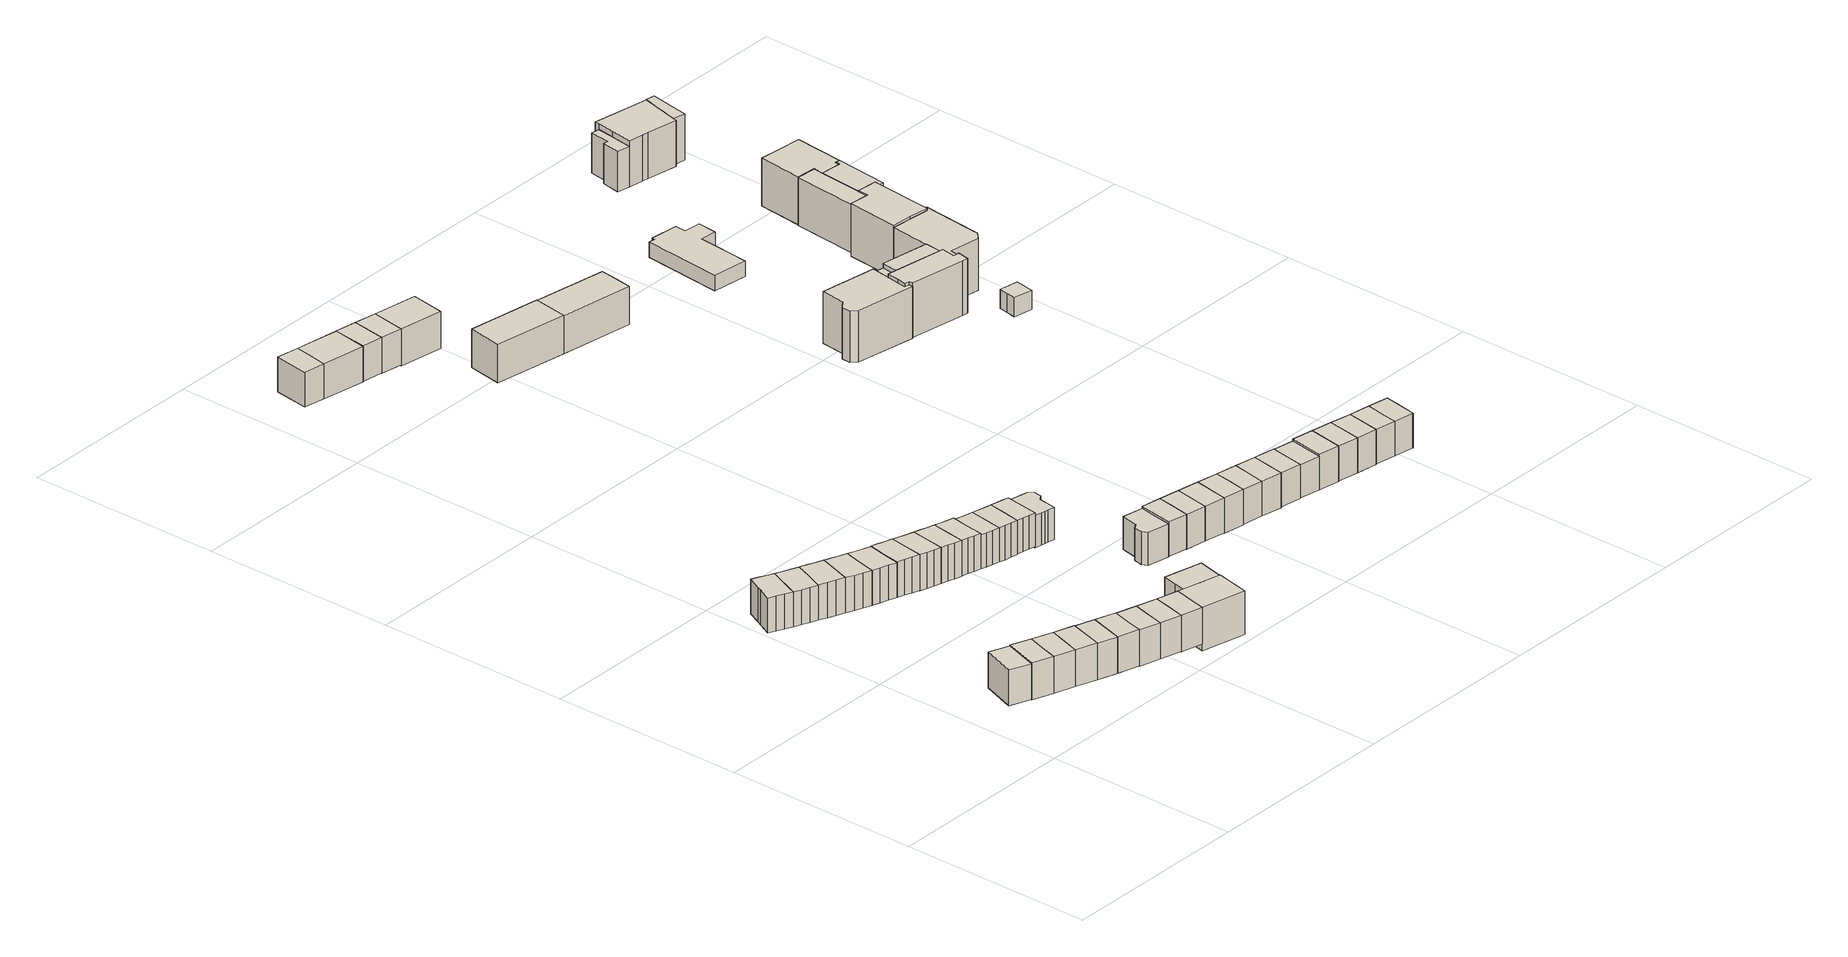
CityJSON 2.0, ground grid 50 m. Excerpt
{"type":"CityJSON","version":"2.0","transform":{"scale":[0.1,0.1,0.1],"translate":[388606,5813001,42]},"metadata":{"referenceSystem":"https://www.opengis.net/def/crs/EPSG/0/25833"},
"CityObjects":{
"building1":{"type":"Building","attributes":{"Gemeindeschluessel":"11000007","BezugspunktDach":"2200","function":"31001_1010","measuredHeight":11.02,"storeysAboveGround":2},"address":[{"country":"Germany","locality":"Berlin","thoroughfareNumber":"125","thoroughfareName":"Arnulfstraße"}],"geometry":[{"type":"Solid","lod":"1","boundaries":[[[[0,1,2,3]],[[4,5,6,7]],[[4,7,3,2]],[[5,4,2,1]],[[6,5,1,0]],[[7,6,0,3]]]]}]},
"building2":{"type":"Building","attributes":{"Gemeindeschluessel":"11000007","BezugspunktDach":"2200","function":"31001_1010","measuredHeight":10.95,"storeysAboveGround":2},"address":[{"country":"Germany","locality":"Berlin","thoroughfareNumber":"124","thoroughfareName":"Arnulfstraße"}],"geometry":[{"type":"Solid","lod":"1","boundaries":[[[[8,9,10,11,12,13]],[[14,15,16,17,18,19]],[[14,19,13,12]],[[15,14,12,11]],[[16,15,11,10]],[[17,16,10,9]],[[18,17,9,8]],[[19,18,8,13]]]]}]},
"building3":{"type":"Building","attributes":{"Gemeindeschluessel":"11000007","BezugspunktDach":"2200","function":"31001_1010","measuredHeight":10.98,"storeysAboveGround":2},"address":[{"country":"Germany","locality":"Berlin","thoroughfareNumber":"123","thoroughfareName":"Arnulfstraße"}],"geometry":[{"type":"Solid","lod":"1","boundaries":[[[[20,21,10,8]],[[16,22,23,18]],[[16,18,8,10]],[[22,16,10,21]],[[23,22,21,20]],[[18,23,20,8]]]]}]},
"building4":{"type":"Building","attributes":{"Gemeindeschluessel":"11000007","BezugspunktDach":"2200","function":"31001_1010","measuredHeight":10.81,"storeysAboveGround":2},"address":[{"country":"Germany","locality":"Berlin","thoroughfareNumber":"10","thoroughfareName":"Arnulfstraße"}],"geometry":[{"type":"Solid","lod":"1","boundaries":[[[[24,25,26,27,28,29,30,31,32,33,34,35]],[[36,37,38,39,40,41,42,43,44,45,46,47]],[[36,47,35,34]],[[37,36,34,33]],[[38,37,33,32]],[[39,38,32,31]],[[40,39,31,30]],[[41,40,30,29]],[[42,41,29,28]],[[43,42,28,27]],[[44,43,27,26]],[[45,44,26,25]],[[46,45,25,24]],[[47,46,24,35]]]]}]},
"building5":{"type":"Building","attributes":{"Gemeindeschluessel":"11000007","BezugspunktDach":"2200","function":"31001_1010","measuredHeight":11.01,"storeysAboveGround":2},"address":[{"country":"Germany","locality":"Berlin","thoroughfareNumber":"122","thoroughfareName":"Arnulfstraße"}],"geometry":[{"type":"Solid","lod":"1","boundaries":[[[[48,49,21,50,20]],[[51,22,52,53,23]],[[51,23,20,50]],[[22,51,50,21]],[[52,22,21,49]],[[53,52,49,48]],[[23,53,48,20]]]]}]},
"building6":{"type":"Building","attributes":{"Gemeindeschluessel":"11000007","BezugspunktDach":"2200","function":"31001_1010","measuredHeight":10.96,"storeysAboveGround":2},"address":[{"country":"Germany","locality":"Berlin","thoroughfareNumber":"121","thoroughfareName":"Arnulfstraße"}],"geometry":[{"type":"Solid","lod":"1","boundaries":[[[[54,55,56,57,58,59]],[[60,52,61,62,63,53]],[[60,53,59,58]],[[52,60,58,57]],[[61,52,57,56]],[[62,61,56,55]],[[63,62,55,54]],[[53,63,54,59]]]]}]},
"building7":{"type":"Building","attributes":{"Gemeindeschluessel":"11000007","BezugspunktDach":"2200","function":"31001_1010","measuredHeight":10.83,"storeysAboveGround":2},"address":[{"country":"Germany","locality":"Berlin","thoroughfareNumber":"11","thoroughfareName":"Arnulfstraße"}],"geometry":[{"type":"Solid","lod":"1","boundaries":[[[[64,65,66,67,68,69,70,29,71,26]],[[72,41,73,74,75,76,77,78,79,44]],[[72,44,26,71]],[[41,72,71,29]],[[73,41,29,70]],[[74,73,70,69]],[[75,74,69,68]],[[76,75,68,67]],[[77,76,67,66]],[[78,77,66,65]],[[79,78,65,64]],[[44,79,64,26]]]]}]},
"building8":{"type":"Building","attributes":{"Gemeindeschluessel":"11000007","BezugspunktDach":"2200","function":"31001_1010","measuredHeight":10.93,"storeysAboveGround":2},"address":[{"country":"Germany","locality":"Berlin","thoroughfareNumber":"120","thoroughfareName":"Arnulfstraße"}],"geometry":[{"type":"Solid","lod":"1","boundaries":[[[[80,81,82,56,54]],[[61,83,84,85,63]],[[61,63,54,56]],[[83,61,56,82]],[[84,83,82,81]],[[85,84,81,80]],[[63,85,80,54]]]]}]},
"building9":{"type":"Building","attributes":{"Gemeindeschluessel":"11000007","BezugspunktDach":"2200","function":"31001_1010","measuredHeight":11.24,"storeysAboveGround":2},"address":[{"country":"Germany","locality":"Berlin","thoroughfareNumber":"12","thoroughfareName":"Arnulfstraße"}],"geometry":[{"type":"Solid","lod":"1","boundaries":[[[[86,87,88,89,90,91,92,93,94,95]],[[76,75,96,97,98,99,100,101,102,77]],[[76,77,95,94]],[[75,76,94,93]],[[96,75,93,92]],[[97,96,92,91]],[[98,97,91,90]],[[99,98,90,89]],[[100,99,89,88]],[[101,100,88,87]],[[102,101,87,86]],[[77,102,86,95]]]]}]},
"building10":{"type":"Building","attributes":{"Gemeindeschluessel":"11000007","BezugspunktDach":"2200","function":"31001_1010","measuredHeight":10.4,"storeysAboveGround":2},"address":[{"country":"Germany","locality":"Berlin","thoroughfareNumber":"119","thoroughfareName":"Arnulfstraße"}],"geometry":[{"type":"Solid","lod":"1","boundaries":[[[[103,104,105,106,107,108]],[[109,110,111,112,113,114]],[[109,114,108,107]],[[110,109,107,106]],[[111,110,106,105]],[[112,111,105,104]],[[113,112,104,103]],[[114,113,103,108]]]]}]},
"building11":{"type":"Building","attributes":{"Gemeindeschluessel":"11000007","BezugspunktDach":"2200","function":"31001_1010","measuredHeight":11.23,"storeysAboveGround":2},"address":[{"country":"Germany","locality":"Berlin","thoroughfareNumber":"13","thoroughfareName":"Arnulfstraße"}],"geometry":[{"type":"Solid","lod":"1","boundaries":[[[[115,116,117,118,119,120,121,90,89,88]],[[99,98,122,123,124,125,126,127,128,100]],[[99,100,88,89]],[[98,99,89,90]],[[122,98,90,121]],[[123,122,121,120]],[[124,123,120,119]],[[125,124,119,118]],[[126,125,118,117]],[[127,126,117,116]],[[128,127,116,115]],[[100,128,115,88]]]]}]},
"building12":{"type":"Building","attributes":{"Gemeindeschluessel":"11000007","BezugspunktDach":"2200","function":"31001_1010","measuredHeight":10.36,"storeysAboveGround":2},"address":[{"country":"Germany","locality":"Berlin","thoroughfareNumber":"118","thoroughfareName":"Arnulfstraße"}],"geometry":[{"type":"Solid","lod":"1","boundaries":[[[[129,130,131,105,103]],[[132,133,134,135,136]],[[132,136,103,105]],[[133,132,105,131]],[[134,133,131,130]],[[135,134,130,129]],[[136,135,129,103]]]]}]},
"building13":{"type":"Building","attributes":{"Gemeindeschluessel":"11000007","BezugspunktDach":"2200","function":"31001_1010","measuredHeight":11.18,"storeysAboveGround":2},"address":[{"country":"Germany","locality":"Berlin","thoroughfareNumber":"14","thoroughfareName":"Arnulfstraße"}],"geometry":[{"type":"Solid","lod":"1","boundaries":[[[[137,138,139,140,141,142,143,119,118,117]],[[144,145,146,147,148,149,150,151,152,153]],[[144,153,117,118]],[[145,144,118,119]],[[146,145,119,143]],[[147,146,143,142]],[[148,147,142,141]],[[149,148,141,140]],[[150,149,140,139]],[[151,150,139,138]],[[152,151,138,137]],[[153,152,137,117]]]]}]},
"building14":{"type":"Building","attributes":{"Gemeindeschluessel":"11000007","BezugspunktDach":"2200","function":"31001_1010","measuredHeight":10.42,"storeysAboveGround":2},"address":[{"country":"Germany","locality":"Berlin","thoroughfareNumber":"117","thoroughfareName":"Arnulfstraße"}],"geometry":[{"type":"Solid","lod":"1","boundaries":[[[[154,155,156,131,129]],[[157,158,159,160,161]],[[157,161,129,131]],[[158,157,131,156]],[[159,158,156,155]],[[160,159,155,154]],[[161,160,154,129]]]]}]},
"building15":{"type":"Building","attributes":{"Gemeindeschluessel":"11000007","BezugspunktDach":"2200","function":"31001_1010","measuredHeight":11.18,"storeysAboveGround":2},"address":[{"country":"Germany","locality":"Berlin","thoroughfareNumber":"15","thoroughfareName":"Arnulfstraße"}],"geometry":[{"type":"Solid","lod":"1","boundaries":[[[[162,163,164,165,166,167,168,169,170,171]],[[149,148,172,173,174,175,176,177,178,150]],[[149,150,171,170]],[[148,149,170,169]],[[172,148,169,168]],[[173,172,168,167]],[[174,173,167,166]],[[175,174,166,165]],[[176,175,165,164]],[[177,176,164,163]],[[178,177,163,162]],[[150,178,162,171]]]]}]},
"building16":{"type":"Building","attributes":{"Gemeindeschluessel":"11000007","BezugspunktDach":"2200","function":"31001_1010","measuredHeight":11.26,"storeysAboveGround":2},"address":[{"country":"Germany","locality":"Berlin","thoroughfareNumber":"16","thoroughfareName":"Arnulfstraße"}],"geometry":[{"type":"Solid","lod":"1","boundaries":[[[[179,180,181,182,183,184,185,166,165,164]],[[186,187,188,189,190,191,192,193,194,195]],[[186,195,164,165]],[[187,186,165,166]],[[188,187,166,185]],[[189,188,185,184]],[[190,189,184,183]],[[191,190,183,182]],[[192,191,182,181]],[[193,192,181,180]],[[194,193,180,179]],[[195,194,179,164]]]]}]},
"building17":{"type":"Building","attributes":{"Gemeindeschluessel":"11000007","function":"31001_1010"},"address":[{"country":"Germany","locality":"Berlin","thoroughfareNumber":"116","thoroughfareName":"Arnulfstraße"}],"children":["building17-1","building17-2"]},
"building17-1":{"type":"BuildingPart","attributes":{"BezugspunktDach":"2200","measuredHeight":13.6,"storeysAboveGround":3},"parents":["building17"],"geometry":[{"type":"MultiSurface","lod":"1","boundaries":[[[196,197,198,199,200,201]],[[202,203,204,205,206,207]],[[202,207,201,200]],[[203,202,200,199]],[[204,203,199,198]],[[205,204,198,197]],[[206,205,197,208,209]],[[207,206,196,209,210]],[[209,208,197,196]],[[209,196,201,210]]]}]},
"building17-2":{"type":"BuildingPart","attributes":{"BezugspunktDach":"2200","measuredHeight":12.22,"storeysAboveGround":3},"parents":["building17"],"geometry":[{"type":"MultiSurface","lod":"1","boundaries":[[[211,212,213,156,154]],[[214,210,208,215,216]],[[214,216,154,156]],[[210,214,156,213]],[[197,196,201,213,212]],[[215,208,212,211]],[[216,215,211,154]],[[208,209,196,197]],[[209,210,217,201,196]]]}]},
"building18":{"type":"Building","attributes":{"Gemeindeschluessel":"11000007","BezugspunktDach":"2200","function":"31001_1010","measuredHeight":11.26,"storeysAboveGround":2},"address":[{"country":"Germany","locality":"Berlin","thoroughfareNumber":"17","thoroughfareName":"Arnulfstraße"}],"geometry":[{"type":"Solid","lod":"1","boundaries":[[[[218,219,220,221,222,223,224,183,182,181]],[[191,190,225,226,227,228,229,230,231,192]],[[191,192,181,182]],[[190,191,182,183]],[[225,190,183,224]],[[226,225,224,223]],[[227,226,223,222]],[[228,227,222,221]],[[229,228,221,220]],[[230,229,220,219]],[[231,230,219,218]],[[192,231,218,181]]]]}]},
"building19":{"type":"Building","attributes":{"Gemeindeschluessel":"11000007","BezugspunktDach":"2200","function":"31001_1010","measuredHeight":11.26,"storeysAboveGround":2},"address":[{"country":"Germany","locality":"Berlin","thoroughfareNumber":"18","thoroughfareName":"Arnulfstraße"}],"geometry":[{"type":"Solid","lod":"1","boundaries":[[[[232,233,234,235,236,237,238,222,221,220]],[[239,240,241,242,243,244,245,246,247,248]],[[239,248,220,221]],[[240,239,221,222]],[[241,240,222,238]],[[242,241,238,237]],[[243,242,237,236]],[[244,243,236,235]],[[245,244,235,234]],[[246,245,234,233]],[[247,246,233,232]],[[248,247,232,220]]]]}]},
"building20":{"type":"Building","attributes":{"Gemeindeschluessel":"11000007","BezugspunktDach":"2200","function":"31001_1010","measuredHeight":10.66,"storeysAboveGround":2},"address":[{"country":"Germany","locality":"Berlin","thoroughfareNumber":"19","thoroughfareName":"Arnulfstraße"}],"geometry":[{"type":"Solid","lod":"1","boundaries":[[[[249,250,251,252,253,254,255,256,257,258]],[[244,243,259,260,261,262,263,264,265,245]],[[244,245,258,257]],[[243,244,257,256]],[[259,243,256,255]],[[260,259,255,254]],[[261,260,254,253]],[[262,261,253,252]],[[263,262,252,251]],[[264,263,251,250]],[[265,264,250,249]],[[245,265,249,258]]]]}]},
"building21":{"type":"Building","attributes":{"Gemeindeschluessel":"11000007","BezugspunktDach":"2200","function":"31001_1010","measuredHeight":10.57,"storeysAboveGround":2},"address":[{"country":"Germany","locality":"Berlin","thoroughfareNumber":"10","thoroughfareName":"Reglinstraße"}],"geometry":[{"type":"Solid","lod":"1","boundaries":[[[[266,267,268,269,270]],[[271,272,273,274,275]],[[271,275,270,269]],[[272,271,269,268]],[[273,272,268,267]],[[274,273,267,266]],[[275,274,266,270]]]]}]},
"building22":{"type":"Building","attributes":{"Gemeindeschluessel":"11000007","BezugspunktDach":"2200","function":"31001_1010","measuredHeight":10.65,"storeysAboveGround":2},"address":[{"country":"Germany","locality":"Berlin","thoroughfareNumber":"20","thoroughfareName":"Arnulfstraße"}],"geometry":[{"type":"Solid","lod":"1","boundaries":[[[[276,277,278,279,280,281,282,253,252,251]],[[262,261,283,284,285,286,287,288,289,263]],[[262,263,251,252]],[[261,262,252,253]],[[283,261,253,282]],[[284,283,282,281]],[[285,284,281,280]],[[286,285,280,279]],[[287,286,279,278]],[[288,287,278,277]],[[289,288,277,276]],[[263,289,276,251]]]]}]},
"building23":{"type":"Building","attributes":{"Gemeindeschluessel":"11000007","BezugspunktDach":"2200","function":"31001_1010","measuredHeight":10.58,"storeysAboveGround":2},"address":[{"country":"Germany","locality":"Berlin","thoroughfareNumber":"21","thoroughfareName":"Arnulfstraße"}],"geometry":[{"type":"Solid","lod":"1","boundaries":[[[[290,291,292,293,294,295,296,297,280,298,299,278]],[[300,301,302,303,304,305,306,307,308,309,310,311]],[[300,311,278,299]],[[301,300,299,298]],[[302,301,298,280]],[[303,302,280,297]],[[304,303,297,296]],[[305,304,296,295]],[[306,305,295,294]],[[307,306,294,293]],[[308,307,293,292]],[[309,308,292,291]],[[310,309,291,290]],[[311,310,290,278]]]]}]},
"building24":{"type":"Building","attributes":{"Gemeindeschluessel":"11000007","BezugspunktDach":"2200","function":"31001_1010","measuredHeight":10.65,"storeysAboveGround":2},"address":[{"country":"Germany","locality":"Berlin","thoroughfareNumber":"12","thoroughfareName":"Reglinstraße"}],"geometry":[{"type":"Solid","lod":"1","boundaries":[[[[312,313,268,266]],[[314,315,316,317]],[[314,317,266,268]],[[315,314,268,313]],[[316,315,313,312]],[[317,316,312,266]]]]}]},
"building25":{"type":"Building","attributes":{"Gemeindeschluessel":"11000007","BezugspunktDach":"2200","function":"31001_1010","measuredHeight":10.78,"storeysAboveGround":2},"address":[{"country":"Germany","locality":"Berlin","thoroughfareNumber":"22","thoroughfareName":"Arnulfstraße"}],"geometry":[{"type":"Solid","lod":"1","boundaries":[[[[318,319,320,321,322,323,324,325,326,327,328,329,330]],[[331,332,333,334,335,336,337,338,339,340,341,342,343]],[[331,343,330,329]],[[332,331,329,328]],[[333,332,328,327]],[[334,333,327,326]],[[335,334,326,325]],[[336,335,325,324]],[[337,336,324,323]],[[338,337,323,322]],[[339,338,322,321]],[[340,339,321,320]],[[341,340,320,319]],[[342,341,319,318]],[[343,342,318,330]]]]}]},
"building26":{"type":"Building","attributes":{"Gemeindeschluessel":"11000007","BezugspunktDach":"2200","function":"31001_1010","measuredHeight":10.41,"storeysAboveGround":2},"address":[{"country":"Germany","locality":"Berlin","thoroughfareNumber":"23","thoroughfareName":"Arnulfstraße"}],"geometry":[{"type":"Solid","lod":"1","boundaries":[[[[344,345,346,347,348,349,350,351]],[[352,353,354,355,356,357,358,359]],[[352,359,351,350]],[[353,352,350,349]],[[354,353,349,348]],[[355,354,348,347]],[[356,355,347,346]],[[357,356,346,345]],[[358,357,345,344]],[[359,358,344,351]]]]}]},
"building27":{"type":"Building","attributes":{"Gemeindeschluessel":"11000007","BezugspunktDach":"2200","function":"31001_1010","measuredHeight":11.14,"storeysAboveGround":2},"address":[{"country":"Germany","locality":"Berlin","thoroughfareNumber":"14","thoroughfareName":"Reglinstraße"}],"geometry":[{"type":"Solid","lod":"1","boundaries":[[[[360,361,362,363,364]],[[365,366,367,368,369]],[[365,369,364,363]],[[366,365,363,362]],[[367,366,362,361]],[[368,367,361,360]],[[369,368,360,364]]]]}]},
"building28":{"type":"Building","attributes":{"Gemeindeschluessel":"11000007","BezugspunktDach":"2200","function":"31001_1010","measuredHeight":10.34,"storeysAboveGround":2},"address":[{"country":"Germany","locality":"Berlin","thoroughfareNumber":"24","thoroughfareName":"Arnulfstraße"}],"geometry":[{"type":"Solid","lod":"1","boundaries":[[[[370,371,372,373]],[[374,375,376,377]],[[374,377,373,372]],[[375,374,372,371]],[[376,375,371,370]],[[377,376,370,373]]]]}]},
"building29":{"type":"Building","attributes":{"Gemeindeschluessel":"11000007","BezugspunktDach":"2200","function":"31001_1010","measuredHeight":11.23,"storeysAboveGround":2},"address":[{"country":"Germany","locality":"Berlin","thoroughfareNumber":"16","thoroughfareName":"Reglinstraße"}],"geometry":[{"type":"Solid","lod":"1","boundaries":[[[[378,379,380,361,381,360]],[[382,383,384,385,386,387]],[[382,387,360,381]],[[383,382,381,361]],[[384,383,361,380]],[[385,384,380,379]],[[386,385,379,378]],[[387,386,378,360]]]]}]},
"building30":{"type":"Building","attributes":{"Gemeindeschluessel":"11000007","BezugspunktDach":"2200","function":"31001_1010","measuredHeight":10.39,"storeysAboveGround":2},"address":[{"country":"Germany","locality":"Berlin","thoroughfareNumber":"25","thoroughfareName":"Arnulfstraße"}],"geometry":[{"type":"Solid","lod":"1","boundaries":[[[[388,389,371,390,370]],[[391,392,393,394,395]],[[391,395,370,390]],[[392,391,390,371]],[[393,392,371,389]],[[394,393,389,388]],[[395,394,388,370]]]]}]},
"building31":{"type":"Building","attributes":{"Gemeindeschluessel":"11000007","BezugspunktDach":"2200","function":"31001_1010","measuredHeight":10.47,"storeysAboveGround":2},"address":[{"country":"Germany","locality":"Berlin","thoroughfareNumber":"26","thoroughfareName":"Arnulfstraße"}],"geometry":[{"type":"Solid","lod":"1","boundaries":[[[[396,397,389,398,388]],[[399,393,400,401,394]],[[399,394,388,398]],[[393,399,398,389]],[[400,393,389,397]],[[401,400,397,396]],[[394,401,396,388]]]]}]},
"building32":{"type":"Building","attributes":{"Gemeindeschluessel":"11000007","BezugspunktDach":"2200","function":"31001_1010","measuredHeight":11.53,"storeysAboveGround":2},"address":[{"country":"Germany","locality":"Berlin","thoroughfareNumber":"18","thoroughfareName":"Reglinstraße"}],"geometry":[{"type":"Solid","lod":"1","boundaries":[[[[402,403,404,380,378]],[[405,406,407,408,409]],[[405,409,378,380]],[[406,405,380,404]],[[407,406,404,403]],[[408,407,403,402]],[[409,408,402,378]]]]}]},
"building33":{"type":"Building","attributes":{"Gemeindeschluessel":"11000007","BezugspunktDach":"2200","function":"31001_1010","measuredHeight":10.52,"storeysAboveGround":2},"address":[{"country":"Germany","locality":"Berlin","thoroughfareNumber":"27","thoroughfareName":"Arnulfstraße"}],"geometry":[{"type":"Solid","lod":"1","boundaries":[[[[410,411,412,397,396]],[[413,414,415,416,417]],[[413,417,396,397]],[[414,413,397,412]],[[415,414,412,411]],[[416,415,411,410]],[[417,416,410,396]]]]}]},
"building34":{"type":"Building","attributes":{"Gemeindeschluessel":"11000007","BezugspunktDach":"2200","function":"31001_1010","measuredHeight":9.7,"storeysAboveGround":3},"address":[{"country":"Germany","locality":"Berlin","thoroughfareNumber":"20","thoroughfareName":"Reglinstraße"}],"geometry":[{"type":"Solid","lod":"1","boundaries":[[[[418,419,420,421]],[[422,423,424,425]],[[422,425,421,420]],[[423,422,420,419]],[[424,423,419,418]],[[425,424,418,421]]]]}]},
"building35":{"type":"Building","attributes":{"Gemeindeschluessel":"11000007","BezugspunktDach":"2200","function":"31001_1010","measuredHeight":10.46,"storeysAboveGround":2},"address":[{"country":"Germany","locality":"Berlin","thoroughfareNumber":"28","thoroughfareName":"Arnulfstraße"}],"geometry":[{"type":"Solid","lod":"1","boundaries":[[[[426,427,428,412,411,410]],[[429,430,431,432,433,434]],[[429,434,410,411]],[[430,429,411,412]],[[431,430,412,428]],[[432,431,428,427]],[[433,432,427,426]],[[434,433,426,410]]]]}]},
"building36":{"type":"Building","attributes":{"Gemeindeschluessel":"11000007","BezugspunktDach":"2200","function":"31001_1010","measuredHeight":10.48,"storeysAboveGround":2},"address":[{"country":"Germany","locality":"Berlin","thoroughfareNumber":"29","thoroughfareName":"Arnulfstraße"}],"geometry":[{"type":"Solid","lod":"1","boundaries":[[[[435,436,437,428,426]],[[431,438,439,440,433]],[[431,433,426,428]],[[438,431,428,437]],[[439,438,437,436]],[[440,439,436,435]],[[433,440,435,426]]]]}]},
"building37":{"type":"Building","attributes":{"Gemeindeschluessel":"11000007","BezugspunktDach":"2200","function":"31001_1010","measuredHeight":10.22,"storeysAboveGround":2},"address":[{"country":"Germany","locality":"Berlin","thoroughfareNumber":"30","thoroughfareName":"Arnulfstraße"}],"geometry":[{"type":"Solid","lod":"1","boundaries":[[[[441,442,443,437,435]],[[444,445,446,447,448]],[[444,448,435,437]],[[445,444,437,443]],[[446,445,443,442]],[[447,446,442,441]],[[448,447,441,435]]]]}]},
"building38":{"type":"Building","attributes":{"Gemeindeschluessel":"11000007","BezugspunktDach":"2200","function":"31001_1010","measuredHeight":9.81,"storeysAboveGround":3},"address":[{"country":"Germany","locality":"Berlin","thoroughfareNumber":"22","thoroughfareName":"Reglinstraße"}],"geometry":[{"type":"Solid","lod":"1","boundaries":[[[[449,450,451,452,453,454,455,456]],[[457,458,423,459,460,461,462,424]],[[457,424,456,455]],[[458,457,455,454]],[[423,458,454,453]],[[459,423,453,452]],[[460,459,452,451]],[[461,460,451,450]],[[462,461,450,449]],[[424,462,449,456]]]]}]},
"building39":{"type":"Building","attributes":{"Gemeindeschluessel":"11000007","BezugspunktDach":"2200","function":"31001_1010","measuredHeight":10.58,"storeysAboveGround":2},"address":[{"country":"Germany","locality":"Berlin","thoroughfareNumber":"31","thoroughfareName":"Arnulfstraße"}],"geometry":[{"type":"Solid","lod":"1","boundaries":[[[[463,464,465,466,467,468]],[[469,470,471,472,473,474]],[[469,474,468,467]],[[470,469,467,466]],[[471,470,466,465]],[[472,471,465,464]],[[473,472,464,463]],[[474,473,463,468]]]]}]},
"building40":{"type":"Building","attributes":{"Gemeindeschluessel":"11000007","BezugspunktDach":"2200","function":"31001_1010","measuredHeight":10.88,"storeysAboveGround":2},"address":[{"country":"Germany","locality":"Berlin","thoroughfareNumber":"32","thoroughfareName":"Arnulfstraße"}],"geometry":[{"type":"Solid","lod":"1","boundaries":[[[[475,476,477,478]],[[471,479,480,473]],[[471,473,478,477]],[[479,471,477,476]],[[480,479,476,475]],[[473,480,475,478]]]]}]},
"building41":{"type":"Building","attributes":{"Gemeindeschluessel":"11000007","BezugspunktDach":"2200","function":"31001_1010","measuredHeight":10.78,"storeysAboveGround":2},"address":[{"country":"Germany","locality":"Berlin","thoroughfareNumber":"33","thoroughfareName":"Arnulfstraße"}],"geometry":[{"type":"Solid","lod":"1","boundaries":[[[[481,482,476,483,475]],[[484,485,486,487,488]],[[484,488,475,483]],[[485,484,483,476]],[[486,485,476,482]],[[487,486,482,481]],[[488,487,481,475]]]]}]},
"building42":{"type":"Building","attributes":{"Gemeindeschluessel":"11000007","BezugspunktDach":"2200","function":"31001_1010","measuredHeight":10.8,"storeysAboveGround":2},"address":[{"country":"Germany","locality":"Berlin","thoroughfareNumber":"34","thoroughfareName":"Arnulfstraße"}],"geometry":[{"type":"Solid","lod":"1","boundaries":[[[[489,490,491,482,492,481]],[[493,486,494,495,496,487]],[[493,487,481,492]],[[486,493,492,482]],[[494,486,482,491]],[[495,494,491,490]],[[496,495,490,489]],[[487,496,489,481]]]]}]},
"building43":{"type":"Building","attributes":{"Gemeindeschluessel":"11000007","BezugspunktDach":"2200","function":"31001_1010","measuredHeight":10.73,"storeysAboveGround":2},"address":[{"country":"Germany","locality":"Berlin","thoroughfareNumber":"35","thoroughfareName":"Arnulfstraße"}],"geometry":[{"type":"Solid","lod":"1","boundaries":[[[[497,498,499,491,489]],[[500,501,502,503,504]],[[500,504,489,491]],[[501,500,491,499]],[[502,501,499,498]],[[503,502,498,497]],[[504,503,497,489]]]]}]},
"building44":{"type":"Building","attributes":{"Gemeindeschluessel":"11000007","function":"31001_1010"},"address":[{"country":"Germany","locality":"Berlin","thoroughfareNumber":"26E","thoroughfareName":"Reglinstraße"}],"children":["building44-1","building44-2"]},
"building44-1":{"type":"BuildingPart","attributes":{"BezugspunktDach":"2200","measuredHeight":15.34,"storeysAboveGround":2},"parents":["building44"],"geometry":[{"type":"MultiSurface","lod":"1","boundaries":[[[505,506,507,508,509,510,511,512,513,514,515]],[[516,517,518,519,520,521,522,523,524,525,526]],[[516,526,515,514]],[[517,516,514,513]],[[518,517,513,512]],[[519,518,512,511]],[[520,527,528,511,510]],[[521,520,510,509]],[[522,521,509,508]],[[523,522,508,507]],[[524,523,507,506]],[[525,524,506,505]],[[526,525,505,515]],[[519,529,528,527,520]]]}]},
"building44-2":{"type":"BuildingPart","attributes":{"BezugspunktDach":"2200","measuredHeight":12.38,"storeysAboveGround":2},"parents":["building44"],"geometry":[{"type":"Solid","lod":"1","boundaries":[[[[530,531,528,527]],[[519,532,533,520]],[[532,519,528,531]],[[533,532,531,530]],[[520,533,530,527]],[[519,520,527,528]]]]}]},
"building45":{"type":"Building","attributes":{"Gemeindeschluessel":"11000007","BezugspunktDach":"2200","function":"31001_1010","measuredHeight":10.64,"storeysAboveGround":2},"address":[{"country":"Germany","locality":"Berlin","thoroughfareNumber":"36","thoroughfareName":"Arnulfstraße"}],"geometry":[{"type":"Solid","lod":"1","boundaries":[[[[534,535,536,537,499,498,497]],[[502,501,538,539,540,541,503]],[[502,503,497,498]],[[501,502,498,499]],[[538,501,499,537]],[[539,538,537,536]],[[540,539,536,535]],[[541,540,535,534]],[[503,541,534,497]]]]}]},
"building46":{"type":"Building","attributes":{"Gemeindeschluessel":"11000007","function":"31001_1010"},"address":[{"country":"Germany","locality":"Berlin","thoroughfareNumber":"26D","thoroughfareName":"Reglinstraße"}],"children":["building46-1","building46-2"]},
"building46-1":{"type":"BuildingPart","attributes":{"BezugspunktDach":"2200","measuredHeight":15.12,"storeysAboveGround":2},"parents":["building46"],"geometry":[{"type":"MultiSurface","lod":"1","boundaries":[[[542,543,544,545,546,547,548,549,550,551,552,553]],[[554,555,556,557,558,559,560,561,562,563,564,565]],[[554,565,553,552]],[[555,554,552,551]],[[556,555,551,550]],[[566,567,568,550,549]],[[558,557,549,548]],[[559,558,548,547]],[[560,559,547,546]],[[561,560,546,545]],[[562,561,545,544]],[[563,562,544,543]],[[564,563,543,542]],[[565,564,542,553]],[[557,556,568,567,566]]]}]},
"building46-2":{"type":"BuildingPart","attributes":{"BezugspunktDach":"2200","measuredHeight":14.54,"storeysAboveGround":2},"parents":["building46"],"geometry":[{"type":"MultiSurface","lod":"1","boundaries":[[[567,569,570,568]],[[571,572,557,556]],[[571,556,568,570]],[[572,571,570,569]],[[557,572,569,567]],[[573,556,557,567,568]]]}]},
"building47":{"type":"Building","attributes":{"Gemeindeschluessel":"11000007","BezugspunktDach":"2200","function":"31001_2140","measuredHeight":3.93,"storeysAboveGround":1},"address":[{"country":"Germany","locality":"Berlin","thoroughfareNumber":"26 (1)","thoroughfareName":"Reglinstraße"}],"geometry":[{"type":"Solid","lod":"1","boundaries":[[[[574,575,576,577,578,579,580,581,582,583]],[[584,585,586,587,588,589,590,591,592,593]],[[584,593,583,582]],[[585,584,582,581]],[[586,585,581,580]],[[587,586,580,579]],[[588,587,579,578]],[[589,588,578,577]],[[590,589,577,576]],[[591,590,576,575]],[[592,591,575,574]],[[593,592,574,583]]]]}]},
"building48":{"type":"Building","attributes":{"Gemeindeschluessel":"11000007","BezugspunktDach":"2200","function":"31001_2143","measuredHeight":5.15,"storeysAboveGround":1},"address":[{"country":"Germany","locality":"Berlin","thoroughfareNumber":"23 (3)","thoroughfareName":"Domnauer Straße"}],"geometry":[{"type":"Solid","lod":"1","boundaries":[[[[594,595,596,597,598]],[[599,600,601,602,603]],[[599,603,598,597]],[[600,599,597,596]],[[601,600,596,595]],[[602,601,595,594]],[[603,602,594,598]]]]}]},
"building49":{"type":"Building","attributes":{"Gemeindeschluessel":"11000007","BezugspunktDach":"2200","function":"31001_1010","measuredHeight":13.15,"storeysAboveGround":2},"address":[{"country":"Germany","locality":"Berlin","thoroughfareNumber":"26C","thoroughfareName":"Reglinstraße"}],"geometry":[{"type":"Solid","lod":"1","boundaries":[[[[604,605,606,607,608,609,610,611,612,613,614,615,616]],[[617,618,619,620,621,622,623,624,625,626,627,628,629]],[[617,629,616,615]],[[618,617,615,614]],[[619,618,614,613]],[[620,619,613,612]],[[621,620,612,611]],[[622,621,611,610]],[[623,622,610,609]],[[624,623,609,608]],[[625,624,608,607]],[[626,625,607,606]],[[627,626,606,605]],[[628,627,605,604]],[[629,628,604,616]]]]}]},
"building50":{"type":"Building","attributes":{"Gemeindeschluessel":"11000007","function":"31001_1010"},"address":[{"country":"Germany","locality":"Berlin","thoroughfareNumber":"26B","thoroughfareName":"Reglinstraße"}],"children":["building50-1","building50-2"]},
"building50-1":{"type":"BuildingPart","attributes":{"BezugspunktDach":"2200","measuredHeight":14.84,"storeysAboveGround":2},"parents":["building50"],"geometry":[{"type":"MultiSurface","lod":"1","boundaries":[[[630,631,632,633,634,635,636,637,638]],[[639,640,641,642,643,644,645,646,647]],[[639,647,638,637]],[[640,639,637,636]],[[641,640,636,635]],[[642,641,635,634]],[[643,642,634,633]],[[648,649,633,632]],[[645,644,632,631]],[[646,645,631,630]],[[647,646,630,638]],[[644,643,649,648]]]}]},
"building50-2":{"type":"BuildingPart","attributes":{"BezugspunktDach":"2200","measuredHeight":12.14,"storeysAboveGround":2},"parents":["building50"],"geometry":[{"type":"Solid","lod":"1","boundaries":[[[[650,651,652,649,648]],[[643,653,654,655,644]],[[653,643,649,652]],[[654,653,652,651]],[[655,654,651,650]],[[644,655,650,648]],[[643,644,648,649]]]]}]},
"building51":{"type":"Building","attributes":{"Gemeindeschluessel":"11000007","function":"31001_1010"},"address":[{"country":"Germany","locality":"Berlin","thoroughfareNumber":"26A","thoroughfareName":"Reglinstraße"}],"children":["building51-1","building51-2"]},
"building51-1":{"type":"BuildingPart","attributes":{"BezugspunktDach":"2200","measuredHeight":13.71,"storeysAboveGround":2},"parents":["building51"],"geometry":[{"type":"Solid","lod":"1","boundaries":[[[[656,657,658,659,660,661]],[[662,663,664,665,666,667]],[[662,667,661,660]],[[663,662,660,659]],[[664,663,659,658]],[[666,665,657,656]],[[667,666,656,661]],[[665,664,658,657]]]]}]},
"building51-2":{"type":"BuildingPart","attributes":{"BezugspunktDach":"2200","measuredHeight":14.23,"storeysAboveGround":2},"parents":["building51"],"geometry":[{"type":"MultiSurface","lod":"1","boundaries":[[[668,669,670,671,672,673,674,675]],[[664,676,677,678,679,680,681,665]],[[658,657,665,675,674]],[[676,664,674,673]],[[677,676,673,672]],[[678,677,672,671]],[[679,678,671,670]],[[680,679,670,669]],[[681,680,669,668]],[[665,681,668,675]],[[664,665,657,658]]]}]},
"building52":{"type":"Building","attributes":{"Gemeindeschluessel":"11000007","BezugspunktDach":"2200","function":"31001_1010","measuredHeight":13.79,"storeysAboveGround":2},"address":[{"country":"Germany","locality":"Berlin","thoroughfareNumber":"26","thoroughfareName":"Reglinstraße"}],"geometry":[{"type":"Solid","lod":"1","boundaries":[[[[682,683,684,685,686,687,688,689,690,691]],[[692,693,694,695,696,697,698,699,700,701]],[[692,701,691,690]],[[693,692,690,689]],[[694,693,689,688]],[[695,694,688,687]],[[696,695,687,686]],[[697,696,686,685]],[[698,697,685,684]],[[699,698,684,683]],[[700,699,683,682]],[[701,700,682,691]]]]}]},
"building53":{"type":"Building","attributes":{"Gemeindeschluessel":"11000007","function":"31001_1010"},"address":[{"country":"Germany","locality":"Berlin","thoroughfareNumber":"27","thoroughfareName":"Reglinstraße"}],"children":["building53-1","building53-2","building53-3"]},
"building53-1":{"type":"BuildingPart","attributes":{"BezugspunktDach":"2200","measuredHeight":13.17,"storeysAboveGround":3},"parents":["building53"],"geometry":[{"type":"MultiSurface","lod":"1","boundaries":[[[702,703,704,705,706,707,708,709,710,711]],[[712,713,714,715,716,717,718,719,720,721]],[[722,723,721,711,710]],[[713,712,710,709],[724,722,712,713]],[[714,713,709,708]],[[715,714,708,707]],[[718,717,705,704]],[[719,718,704,703]],[[720,719,703,702]],[[721,720,702,711]],[[712,721,723,722]],[[722,724,713,712]],[[716,725,726,706]],[[715,727,707,726,725]],[[717,716,706,705]]]}]},
"building53-2":{"type":"BuildingPart","attributes":{"BezugspunktDach":"2200","measuredHeight":12.88,"storeysAboveGround":3},"parents":["building53"],"geometry":[{"type":"MultiSurface","lod":"1","boundaries":[[[728,729,730,731,732,733]],[[725,715,734,735,736,717]],[[726,706,705,717,733,732]],[[707,726,725,732,731]],[[734,715,731,730]],[[735,734,730,729]],[[736,735,729,728]],[[717,736,728,733]],[[725,716,706,726]],[[716,717,705,706]],[[715,725,726,707]]]}]},
"building53-3":{"type":"BuildingPart","attributes":{"BezugspunktDach":"2200","measuredHeight":10.26,"storeysAboveGround":3},"parents":["building53"],"geometry":[{"type":"MultiSurface","lod":"1","boundaries":[[[723,724,737,738,739,740]],[[741,742,743,713,721,744]],[[741,744,740,739]],[[742,741,739,738]],[[743,742,738,737]],[[713,743,737,724]],[[744,721,723,740]],[[712,722,723,721]],[[724,722,745,712,713]]]}]}
},
"vertices":[
[115,160,133],[144,247,133],[93,266,133],[62,181,133],[93,266,42],[144,247,42],[115,160,42],[62,181,42],
[168,141,135],[181,185,135],[195,228,135],[144,247,135],[130,204,135],[115,160,135],[130,204,41],[144,247,41],[195,228,41],[181,185,41],[168,141,41],[115,160,41],
[221,123,135],[248,209,135],[248,209,41],[221,123,41],
[23,816,100],[42,808,100],[61,799,100],[76,835,100],[81,847,100],[96,882,100],[79,890,100],[62,898,100],[44,906,100],[27,871,100],[21,859,100],[4,824,100],[21,859,11],[27,871,11],[44,906,11],[62,898,11],[79,890,11],[96,882,11],[81,847,11],[76,835,11],[61,799,11],[42,808,11],[23,816,11],[4,824,11],
[275,105,135],[300,192,135],[234,166,135],[234,166,41],[300,192,41],[275,105,41],
[325,89,134],[337,132,134],[350,176,134],[300,192,134],[287,148,134],[275,105,134],[287,148,41],[350,176,41],[337,132,41],[325,89,41],
[80,791,100],[100,783,100],[119,775,100],[136,816,100],[152,858,100],[134,866,100],[115,874,100],[78,841,100],[78,841,11],[115,874,11],[134,866,11],[152,858,11],[136,816,11],[119,775,11],[100,783,11],[80,791,11],
[380,72,134],[391,116,134],[403,159,134],[403,159,41],[391,116,41],[380,72,41],
[140,766,101],[160,758,101],[181,750,101],[195,792,101],[209,835,101],[190,842,101],[171,850,101],[152,858,101],[136,816,101],[119,775,101],[171,850,11],[190,842,11],[209,835,11],[195,792,11],[181,750,11],[160,758,11],[140,766,11],
[434,57,133],[444,101,133],[455,144,133],[403,159,133],[391,116,133],[380,72,133],[391,116,40],[403,159,40],[455,144,40],[444,101,40],[434,57,40],[380,72,40],
[202,741,101],[222,733,101],[243,725,101],[253,770,101],[264,814,101],[245,821,101],[227,828,101],[227,828,11],[245,821,11],[264,814,11],[253,770,11],[243,725,11],[222,733,11],[202,741,11],
[488,42,133],[498,86,133],[508,130,133],[455,144,41],[508,130,41],[498,86,41],[488,42,41],[434,57,41],
[263,718,101],[284,711,101],[304,704,101],[312,749,101],[321,793,101],[302,800,101],[283,807,101],[253,770,12],[264,814,12],[283,807,12],[302,800,12],[321,793,12],[312,749,12],[304,704,12],[284,711,12],[263,718,12],[243,725,12],
[544,29,133],[554,73,133],[564,116,133],[508,130,40],[564,116,40],[554,73,40],[544,29,40],[488,42,40],
[323,698,103],[341,692,103],[360,686,103],[367,731,103],[374,776,103],[356,781,103],[338,787,103],[321,793,103],[312,749,103],[304,704,103],[338,787,12],[356,781,12],[374,776,12],[367,731,12],[360,686,12],[341,692,12],[323,698,12],
[378,680,103],[396,675,103],[414,670,103],[421,714,103],[427,759,103],[409,764,103],[391,770,103],[367,731,11],[374,776,11],[391,770,11],[409,764,11],[427,759,11],[421,714,11],[414,670,11],[396,675,11],[378,680,11],[360,686,11],
[629,101,131],[678,90,131],[693,157,131],[595,179,131],[587,143,131],[580,113,131],[587,143,16],[595,179,16],[693,157,16],[678,90,16],[629,101,16],[580,113,16],[678,90,22],[629,101,22],[580,113,22],
[659,3,133],[678,90,133],[580,113,133],[564,116,22],[659,3,22],[544,29,22],[580,113,48],
[432,665,103],[449,660,103],[467,655,103],[473,700,103],[480,744,103],[462,749,103],[445,754,103],[445,754,11],[462,749,11],[480,744,11],[473,700,11],[467,655,11],[449,660,11],[432,665,11],
[484,651,103],[500,646,103],[517,642,103],[523,687,103],[530,731,103],[513,735,103],[496,740,103],[473,700,12],[480,744,12],[496,740,12],[513,735,12],[530,731,12],[523,687,12],[517,642,12],[500,646,12],[484,651,12],[467,655,12],
[533,638,99],[550,635,99],[567,631,99],[574,675,99],[581,720,99],[564,723,99],[547,727,99],[530,731,99],[523,687,99],[517,642,99],[547,727,12],[564,723,12],[581,720,12],[574,675,12],[567,631,12],[550,635,12],[533,638,12],
[135,2208,118],[143,2252,118],[150,2296,118],[93,2305,118],[80,2217,118],[93,2305,29],[150,2296,29],[143,2252,29],[135,2208,29],[80,2217,29],
[583,627,99],[600,624,99],[617,621,99],[625,665,99],[632,709,99],[615,712,99],[598,716,99],[598,716,12],[615,712,12],[632,709,12],[625,665,12],[617,621,12],[600,624,12],[583,627,12],
[634,618,99],[651,615,99],[668,612,99],[672,641,99],[676,671,99],[680,700,99],[664,703,99],[648,706,99],[627,680,99],[622,650,99],[622,650,13],[627,680,13],[632,709,13],[648,706,13],[664,703,13],[680,700,13],[676,671,13],[672,641,13],[668,612,13],[651,615,13],[634,618,13],[617,621,13],
[248,2190,118],[262,2278,118],[150,2296,28],[262,2278,28],[248,2190,28],[135,2208,28],
[686,609,92],[696,607,92],[705,606,92],[723,603,92],[728,648,92],[741,657,92],[744,678,92],[734,690,92],[716,693,92],[707,695,92],[698,697,92],[680,700,92],[668,612,92],[680,700,10],[698,697,10],[707,695,10],[716,693,10],[734,690,10],[744,678,10],[741,657,10],[728,648,10],[723,603,10],[705,606,10],[696,607,10],[686,609,10],[668,612,10],
[762,366,99],[819,356,99],[826,400,99],[834,444,99],[780,453,99],[772,410,99],[759,402,99],[755,381,99],[759,402,15],[772,410,15],[780,453,15],[834,444,15],[826,400,15],[819,356,15],[762,366,15],[755,381,15],
[303,2182,119],[316,2269,119],[262,2278,119],[255,2234,119],[248,2190,119],[255,2234,29],[262,2278,29],[316,2269,29],[303,2182,29],[248,2190,29],
[870,347,104],[885,436,104],[834,444,104],[819,356,104],[834,444,16],[885,436,16],[870,347,16],[819,356,16],
[359,2173,119],[366,2216,119],[373,2260,119],[310,2225,119],[310,2225,28],[316,2269,28],[373,2260,28],[366,2216,28],[359,2173,28],[303,2182,28],
[923,338,104],[938,427,104],[878,391,104],[878,391,15],[885,436,15],[938,427,15],[923,338,15],[870,347,15],
[978,329,104],[993,418,104],[931,383,104],[931,383,15],[993,418,15],[978,329,15],
[473,2155,119],[480,2198,119],[487,2242,119],[373,2260,25],[487,2242,25],[480,2198,25],[473,2155,25],[359,2173,25],
[1033,320,104],[1041,365,104],[1048,409,104],[993,418,14],[1048,409,14],[1041,365,14],[1033,320,14],[978,329,14],
[633,1936,120],[646,2024,120],[457,2053,120],[443,1966,120],[457,2053,22],[646,2024,22],[633,1936,22],[443,1966,22],
[1087,312,104],[1095,356,104],[1102,400,104],[1041,365,15],[1048,409,15],[1102,400,15],[1095,356,15],[1087,312,15],[1033,320,15],
[1142,303,104],[1149,347,104],[1157,391,104],[1157,391,15],[1149,347,15],[1142,303,15],
[1197,294,104],[1204,338,104],[1211,382,104],[1157,391,17],[1211,382,17],[1204,338,17],[1197,294,17],[1142,303,17],
[823,1907,119],[824,1912,119],[829,1950,119],[835,1994,119],[646,2024,119],[646,2018,119],[640,1980,119],[633,1936,119],[640,1980,22],[646,2018,22],[835,1994,22],[829,1950,22],[824,1912,22],[823,1907,22],
[1252,285,103],[1259,329,103],[1266,373,103],[1211,382,103],[1204,338,103],[1197,294,103],[1204,338,18],[1211,382,18],[1266,373,18],[1259,329,18],[1252,285,18],[1197,294,18],
[1307,276,108],[1321,364,108],[1266,373,108],[1252,285,108],[1321,364,18],[1307,276,18],
[1361,267,108],[1375,355,108],[1314,320,108],[1314,320,19],[1321,364,19],[1375,355,19],[1361,267,19],[1307,276,19],
[1415,259,108],[1422,302,108],[1429,345,108],[1368,311,108],[1368,311,19],[1429,345,19],[1422,302,19],[1415,259,19],
[1469,250,108],[1476,293,108],[1483,337,108],[1429,345,20],[1483,337,20],[1476,293,20],[1469,250,20],[1415,259,20],
[1047,1436,135],[1202,1411,135],[1203,1422,135],[1190,1424,135],[1197,1469,135],[1198,1477,135],[1205,1526,135],[1059,1548,135],[1052,1486,135],[1034,1472,135],[1032,1449,135],[1034,1472,3],[1052,1486,3],[1059,1548,3],[1205,1526,3],[1198,1477,3],[1197,1469,3],[1190,1424,3],[1203,1422,3],[1202,1411,3],[1047,1436,3],[1032,1449,3],[1198,1477,127],[1205,1526,127],[1205,1526,65],
[1226,1473,127],[1233,1521,127],[1233,1521,3],[1226,1473,3],
[1520,242,108],[1522,242,108],[1529,285,108],[1536,328,108],[1536,328,20],[1529,285,20],[1522,242,20],[1520,242,20],
[1203,1422,144],[1202,1411,144],[1346,1388,144],[1361,1386,144],[1367,1416,144],[1351,1418,144],[1357,1454,144],[1354,1454,144],[1226,1473,144],[1198,1477,144],[1193,1445,144],[1190,1424,144],[1193,1445,5],[1198,1477,5],[1226,1473,5],[1354,1454,5],[1357,1454,5],[1351,1418,5],[1367,1416,5],[1361,1386,5],[1346,1388,5],[1202,1411,5],[1203,1422,5],[1190,1424,5],[1354,1454,47],[1354,1454,139],[1226,1473,139],
[1358,1502,139],[1233,1521,139],[1233,1521,5],[1358,1502,5],[1226,1473,53],
[1154,1851,56],[1166,1986,56],[1208,1982,56],[1213,2033,56],[1170,2037,56],[1172,2065,56],[1100,2072,56],[1099,2064,56],[1082,2066,56],[1062,1862,56],[1082,2066,17],[1099,2064,17],[1100,2072,17],[1172,2065,17],[1170,2037,17],[1213,2033,17],[1208,1982,17],[1166,1986,17],[1154,1851,17],[1062,1862,17],
[1465,1289,53],[1473,1337,53],[1424,1345,53],[1420,1322,53],[1416,1298,53],[1420,1322,4],[1424,1345,4],[1473,1337,4],[1465,1289,4],[1416,1298,4],
[1367,1416,138],[1371,1442,138],[1451,1431,138],[1468,1448,138],[1468,1457,138],[1483,1606,138],[1473,1607,138],[1472,1595,138],[1368,1604,138],[1358,1502,138],[1354,1454,138],[1357,1454,138],[1351,1418,138],[1357,1454,6],[1354,1454,6],[1358,1502,6],[1368,1604,6],[1472,1595,6],[1473,1607,6],[1483,1606,6],[1468,1457,6],[1468,1448,6],[1451,1431,6],[1371,1442,6],[1367,1416,6],[1351,1418,6],
[1420,1600,144],[1472,1595,144],[1473,1607,144],[1485,1742,144],[1486,1756,144],[1435,1760,144],[1432,1732,144],[1381,1737,144],[1368,1604,144],[1381,1737,9],[1432,1732,9],[1435,1760,9],[1486,1756,9],[1485,1742,9],[1473,1607,9],[1472,1595,9],[1420,1600,9],[1368,1604,9],[1473,1607,130],[1485,1742,130],
[1483,1606,130],[1490,1681,130],[1496,1741,130],[1496,1741,9],[1490,1681,9],[1483,1606,9],
[1432,1732,141],[1435,1760,141],[1444,1871,141],[1447,1898,141],[1397,1902,141],[1381,1737,141],[1397,1902,18],[1447,1898,18],[1444,1871,18],[1435,1760,18],[1432,1732,18],[1381,1737,18],
[1486,1756,143],[1485,1742,143],[1496,1741,143],[1510,1877,143],[1498,1879,143],[1497,1867,143],[1444,1871,143],[1435,1760,143],[1497,1867,18],[1498,1879,18],[1510,1877,18],[1496,1741,18],[1485,1742,18],[1486,1756,18],
[1447,1898,142],[1444,1871,142],[1452,1871,142],[1497,1867,142],[1498,1879,142],[1510,1877,142],[1522,2006,142],[1465,2011,142],[1408,2016,142],[1397,1902,142],[1408,2016,20],[1465,2011,20],[1522,2006,20],[1510,1877,20],[1498,1879,20],[1497,1867,20],[1452,1871,20],[1444,1871,20],[1447,1898,20],[1397,1902,20],
[1318,2282,141],[1334,2280,141],[1414,2267,141],[1416,2275,141],[1427,2321,141],[1440,2375,141],[1295,2399,141],[1293,2387,141],[1288,2344,141],[1280,2288,141],[1288,2344,24],[1293,2387,24],[1295,2399,24],[1440,2375,24],[1427,2321,24],[1416,2275,24],[1414,2267,24],[1334,2280,24],[1318,2282,24],[1280,2288,24],[1288,2344,127],[1280,2288,127],[1293,2387,127],[1428,2325,24],[1428,2325,141],[1440,2375,68],
[1447,2270,142],[1455,2321,142],[1464,2371,142],[1440,2375,142],[1428,2325,142],[1416,2275,142],[1464,2371,24],[1455,2321,24],[1447,2270,24],
[1272,2390,127],[1265,2339,127],[1254,2341,127],[1246,2294,127],[1254,2341,24],[1265,2339,24],[1272,2390,24],[1246,2294,24],[1288,2344,97]
]}
